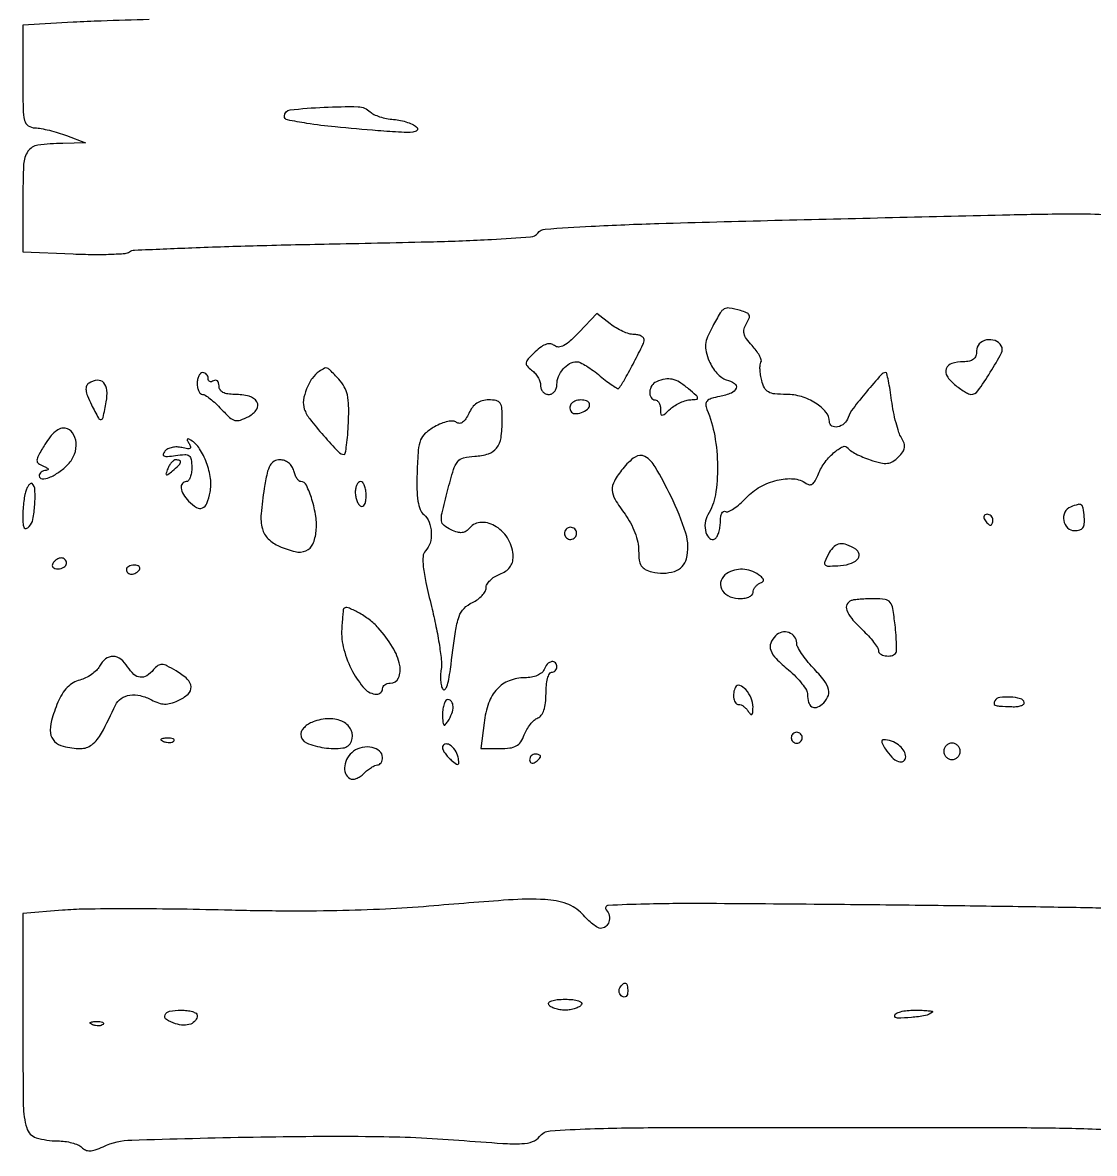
# Model space of a CAD drawing. Extents: x 0 to 5034, y 0 to 2560.
# Drawn here: x 0 to 196.6, y 1620.7 to 1828.2 of the extents above; entities that cross this region are included whole.
import ezdxf

# ---------------------------------------------------------------- set-up
doc = ezdxf.new("R2010")
doc.units = 0

msp = doc.modelspace()

# ---------------------------------------------------------------- linework, layer by layer
for points in [[(182.713321, 1833.406538, 0.000242), (143.320129, 1833.038825, 0.000822)], [(23.158536, 1828.805446, 0.00134), (14.371246, 1828.530633, 0.006069), (9.25, 1828.294479), (0, 1827.755361), (0, 1818.377681, 0.003879), (0.046287, 1812.411696, 0.054588), (0.312011, 1810.289868, 0.190916), (0.987078, 1809.325937, 0.138057), (2.25, 1808.923922, -0.037788), (3.354979, 1808.80262, -0.014469), (4.867188, 1808.474263, -0.014232), (6.495021, 1808.021614, -0.016981), (8, 1807.5), (11.5, 1806.152156), (7.331787, 1806.076078, 0.028175), (2.749113, 1805.733647, 0.211583), (0.935073, 1804.626597, 0.141696), (0.145248, 1802.277312, 0.010703), (0, 1795.492509), (0, 1786.198996), (9.25, 1785.79075, 0.00832), (12.871508, 1785.691258, 0.011764), (16.09731, 1785.732236, 0.008009), (18.767153, 1785.871855, 0.141631), (19.570631, 1786.164834, -0.148359), (20.507883, 1786.492664, -0.000679), (31.027891, 1786.919478, -0.00312), (43.028423, 1787.31505, -0.001956), (57.070631, 1787.635245, 0.001536), (75.357103, 1788.036852, 0.006986), (85.999467, 1788.452138, 0.00509), (93.172613, 1788.905747, 0.213267), (94.5, 1789.61986, -0.214438), (95.853526, 1790.344131, -0.003801), (104.296164, 1790.861905, -0.005987), (116.685934, 1791.378567, -0.001313), (138, 1791.955856, -0.000239), (181.101342, 1792.989456, -0.005399), (193.518961, 1793.147173, -0.016368), (199.86996, 1792.951307, -0.10912)], [(200.25, 1665.614063, 0.00852), (195.745556, 1665.76874, 0.000549), (182.620625, 1665.981202, 0.000802), (166.977213, 1666.192138, 0.000597), (149.713831, 1666.376587, 0.000956), (125.783511, 1666.557914, 0.006905), (114.260713, 1666.464073, 0.007608), (107.386583, 1666.208456, 0.616943), (107.049921, 1665.439849, -0.11671), (107.588477, 1664.353812, -0.133065), (107.546129, 1663.196981, -0.153303), (106.947032, 1662.331358, -0.166811), (105.981452, 1662, -0.148154), (105.492971, 1662.147989, -0.020153), (104.619187, 1662.783257, -0.021756), (103.621146, 1663.64535, -0.016797), (102.608507, 1664.666405, 0.121362), (99.795807, 1666.515577, 0.072694), (95.850764, 1667.294396, 0.030285), (89.139185, 1667.222081, 0.003716), (74.5, 1666.066747, -0.009866), (66.557547, 1665.538135, -0.006953), (57.612766, 1665.244468, -0.006335), (47.743776, 1665.182846, -0.004911), (37, 1665.357425, 0.003233), (27.85421, 1665.536749, 0.00354), (18.979688, 1665.590519, 0.003312), (11.38967, 1665.532493, 0.017663), (7.25, 1665.327034), (0, 1664.709926), (0, 1644.461952, 0.002845), (0.085239, 1629.481493, 0.069523), (0.706556, 1625.376147, 0.250509), (2.472637, 1623.590689, 0.075126), (6.381787, 1623, -0.032778), (7.699852, 1622.9135, -0.032498), (8.999182, 1622.655468, -0.034293), (10.101306, 1622.278494, -0.097121), (10.772874, 1621.827126, 0.092017), (11.489673, 1621.334755, 0.111556), (12.287697, 1621.176166, 0.076689), (13.300487, 1621.359522, 0.024612), (14.722874, 1621.92994, -0.10028), (19.973144, 1623.163212, -0.003091), (42.290384, 1623.71321, -0.006711), (64.271131, 1623.823873, -0.017695), (80, 1623.134915, 0.003005), (88.075466, 1622.543135, 0.02772), (91.583023, 1622.502041, 0.072067), (93.545463, 1622.874567, 0.14948), (94.794643, 1623.782009, -0.215841), (96.737618, 1624.843079, -0.010925), (104.116518, 1625.233336, -0.007176), (117.162628, 1625.450412, -0.000655), (149.638338, 1625.482107, -0.00055), (184.25574, 1625.432451, -0.008452), (196.191229, 1625.200409, -0.019188), (202.492219, 1624.728761, -0.208861)]]:
    msp.add_lwpolyline(points, format="xyb")
for points in [[(63.743272, 1811.856728, 0.087935), (64.397212, 1811.399697, 0.030284), (65.475318, 1810.976557, 0.028997), (66.745282, 1810.644855, 0.029759), (68.034153, 1810.465847, -0.032293), (69.324188, 1810.280014, -0.031007), (70.597643, 1809.928086, -0.032529), (71.678914, 1809.475187, -0.089118), (72.340881, 1808.982879, -0.420599), (72.318263, 1808.453569, -0.164262), (71.570883, 1808.132103, -0.034796), (69.463684, 1808.108879, -0.005021), (65.170471, 1808.403791, -0.004415), (57.288916, 1809.094846, -0.014478), (52.102517, 1809.747811, -0.0127), (48.553515, 1810.392131, -0.35537), (48, 1811.072565, -0.383001), (49.03063, 1812.220664, -0.014491), (55.262889, 1812.712462, -0.017227), (61.507146, 1812.808122, -0.193945)], [(102.055271, 1771.411441, -0.018061), (100.45099, 1769.829179, -0.060498), (99.252378, 1768.970724, -0.11084), (98.318175, 1768.7022, -0.190204), (97.558881, 1768.951133, 0.129773), (96.863811, 1769.273802, 0.122547), (96.083664, 1769.221171, 0.080464), (95.163661, 1768.751732, 0.029414), (94.034249, 1767.817281, 0.015052), (92.722328, 1766.519122, 0.141674), (92.360638, 1765.822844, 0.239159), (92.527184, 1765.225434, 0.049553), (93.365015, 1764.475045, -0.05763), (93.990563, 1763.896357, -0.046554), (94.519723, 1763.149023, -0.048204), (94.880751, 1762.355007, -0.082791), (95, 1761.639757, 0.090305), (95.113995, 1761.013734, 0.095457), (95.440625, 1760.481679, 0.099705), (95.927727, 1760.125683, 0.108517), (96.5, 1760, 0.119248), (97.07212, 1760.138416, 0.100665), (97.559375, 1760.52875, 0.092192), (97.886582, 1761.11252, 0.081935), (98, 1761.8, -0.097392), (98.293824, 1763.294154, -0.081044), (99.141607, 1764.676681, -0.085398), (100.334447, 1765.658373, -0.130284), (101.623275, 1766, -0.115903), (102.282853, 1765.845023, -0.020526), (103.403407, 1765.229073, -0.021247), (104.681695, 1764.380328, -0.017723), (105.96551, 1763.375568, 0.010708), (107.181339, 1762.396207, 0.017887), (108.249672, 1761.632052, 0.012211), (109.130377, 1761.079016, 0.384988), (109.361565, 1761.125568, 0.031549), (110.520203, 1762.917305, 0.007988), (112.167937, 1765.969874, 0.004194), (113.78721, 1769.152873, 0.116071), (114, 1770.05716, 0.189374), (113.858571, 1770.41718, 0.088762), (113.452115, 1770.723041, 0.068578), (112.84864, 1770.930488, 0.048578), (112.134859, 1771, -0.075359), (111.246585, 1771.134643, -0.030114), (110.092265, 1771.570551, -0.028959), (108.882881, 1772.198922, -0.032368), (107.800481, 1772.942301), (105.331245, 1774.884603)], [(126.590367, 1772.537943, 0.023124), (125.644204, 1770.567976, 0.07541), (125.285825, 1769.17019, 0.08658), (125.382351, 1767.837074, 0.036939), (125.944842, 1766.133162, 0.044616), (126.553075, 1764.970179, 0.041949), (127.36915, 1763.907519, 0.044787), (128.259087, 1763.09077, 0.09964), (129.081879, 1762.688839, -0.081528), (130.606196, 1762.010907, -0.353879), (130.88652, 1761.133896, -0.208935), (130.010045, 1760.252899, -0.044688), (127.891727, 1759.628345, 0.023714), (126.316215, 1759.234742, 0.124198), (125.555674, 1758.779509, 0.211777), (125.315869, 1758.15553, 0.08726), (125.521933, 1757.253345, -0.0561), (126.953659, 1752.394423, -0.041144), (127.471569, 1746.794691, -0.042269), (127.08077, 1741.558962, -0.100147), (125.715024, 1737.915289, 0.115311), (125.189415, 1736.373939, 0.095413), (125.347818, 1734.642211, 0.149661), (126.053194, 1733.562243, 0.322719), (126.992937, 1733.495635, 0.132083), (127.380247, 1733.907587, 0.045014), (127.704175, 1734.669579, 0.041014), (127.925657, 1735.615445, 0.037025), (128, 1736.618034, -0.035961), (128.06616, 1737.536723, -0.077105), (128.274042, 1738.214292, -0.148359), (128.580331, 1738.545609, -0.277737), (128.93291, 1738.541464, 0.250441), (129.471911, 1738.507577, 0.038622), (130.442221, 1739.044235, 0.035383), (131.583982, 1739.917886, 0.023835), (132.760947, 1741.062675, -0.077078), (135.295239, 1743.051367, -0.06943), (138.403648, 1744.267246, -0.075962), (141.433826, 1744.518079, -0.141004), (143.733427, 1743.680733, 0.125007), (144.337677, 1743.438937, 0.185032), (144.8867, 1743.569809, 0.115589), (145.391262, 1744.121611, 0.036357), (145.868664, 1745.14131, -0.063626), (147.042095, 1747.329311, -0.054578), (148.782643, 1749.280531, -0.069448), (150.458156, 1750.413772, -0.385917), (151.414651, 1750.138098, 0.112717), (151.862355, 1749.683776, 0.021612), (152.870408, 1749.099851, 0.022036), (154.131511, 1748.509613, 0.01873), (155.509324, 1747.996923, 0.020825), (157.444426, 1747.446483, 0.084709), (158.661268, 1747.365477, 0.115336), (159.635402, 1747.701539, 0.055943), (160.670929, 1748.528072, 0.041099), (161.457091, 1749.455309, 0.116665), (161.776301, 1750.234496, 0.126691), (161.699682, 1751.034314, 0.052725), (161.22155, 1752.01685, -0.060056), (160.74171, 1753.04066, -0.015599), (160.225593, 1754.788583, -0.015633), (159.758535, 1756.832476, -0.015378), (159.417187, 1758.912745, 0.006974), (159.130716, 1760.863175, 0.011417), (158.827404, 1762.505619, 0.005161), (158.530046, 1763.862298, 0.349441), (158.357073, 1764, 0.215211), (157.47577, 1763.602245, 0.006577), (154.806874, 1760.495483, 0.011076), (152.338811, 1757.408411, 0.081814), (151.456339, 1755.75, -0.134461), (150.714361, 1754.649152, -0.124825), (149.494408, 1754.041616, -0.187807), (148.455166, 1754.206781, -0.266529), (148, 1755, 0.17695), (147.362147, 1756.745923, 0.076524), (145.470054, 1758.397063, 0.067669), (142.863193, 1759.591419, 0.073755), (140.108408, 1760, -0.022073), (137.95993, 1760.094893, -0.106322), (136.797593, 1760.454607, -0.147569), (136.085081, 1761.195612, -0.056778), (135.577814, 1762.545989, -0.023593), (135.36967, 1763.579549, -0.027225), (135.272222, 1764.579847, -0.027871), (135.283231, 1765.423207, -0.121796), (135.434825, 1765.894545, 0.219991), (135.490118, 1766.351223, 0.043387), (135.160897, 1767.131399, 0.038627), (134.583389, 1768.045924, 0.027397), (133.805775, 1768.978101, -0.028376), (132.777102, 1770.216158, -0.097712), (132.33285, 1771.155556, -0.131184), (132.345084, 1772.032984, -0.070975), (132.785028, 1773.027382, 0.042127), (133.274661, 1773.981716, 0.208745), (133.261843, 1774.571268, 0.187619), (132.814427, 1775.00213, 0.033421), (131.694672, 1775.384183, 0.020637), (129.632143, 1775.846969, 0.173749), (128.706657, 1775.693235, 0.132552), (127.966382, 1774.97219, 0.010248)], [(175, 1768, -0.075243), (174.859354, 1767.07068, -0.147038), (174.444877, 1766.454836, -0.125037), (173.704714, 1766.108511, -0.04725), (172.559017, 1766, 0.075292), (170.466895, 1765.683164, 0.229308), (169.444602, 1764.728081, 0.238995), (169.581861, 1763.368765, 0.08025), (170.951675, 1761.838048, 0.01494), (171.875969, 1761.134258, 0.018657), (172.776044, 1760.539927, 0.017127), (173.554681, 1760.102312, 0.120016), (173.974783, 1760, 0.241613), (175.226537, 1760.642379, 0.016521), (177.513918, 1764.062485, 0.015988), (179.576421, 1767.62769, 0.267646), (179.536291, 1768.94128, 0.16708), (178.392915, 1769.877516, 0.140824), (176.82529, 1769.995642, 0.151202), (175.511581, 1769.269875, 0.19386)], [(32, 1762, 0.046012), (32.070596, 1761.234485, 0.065948), (32.281862, 1760.5875, 0.086009), (32.59296, 1760.15074, 0.197582), (32.959531, 1760, -0.145089), (33.475005, 1759.847204, -0.021377), (34.370574, 1759.209089, -0.022624), (35.389449, 1758.338515, -0.017706), (36.415654, 1757.307538, 0.01966), (37.949836, 1755.778216, 0.121719), (38.917701, 1755.246637, 0.152541), (39.913113, 1755.289212, 0.036492), (41.4438, 1755.969923, 0.116068), (42.925802, 1757.276306, 0.305018), (42.959642, 1758.624899, 0.190646), (41.520549, 1759.667577, 0.062641), (38.877555, 1760, -0.035744), (37.599305, 1760.091497, -0.088631), (36.711437, 1760.385446, -0.132183), (36.191303, 1760.879171, -0.138016), (36, 1761.559017, 0.066118), (35.926733, 1762.110654, 0.138808), (35.70625, 1762.478525, 0.191142), (35.379648, 1762.607943, 0.139169), (35, 1762.5, -0.082592), (34.6179, 1762.343488, -0.161196), (34.29375, 1762.3746, -0.182303), (34.078288, 1762.586039, -0.108972), (34, 1762.940983, 0.093332), (33.923877, 1763.345238, 0.09642), (33.70625, 1763.688914, 0.099167), (33.381556, 1763.918938, 0.105053), (33, 1764, 0.191087), (32.618118, 1763.848523, 0.088204), (32.29375, 1763.4125, 0.068025), (32.073693, 1762.765418, 0.048028)], [(54.399704, 1764.234687, 0.095011), (53.090875, 1762.944607, 0.056141), (52.053032, 1761.003502, 0.05711), (51.495431, 1758.946663, 0.122832), (51.648237, 1757.322442, 0.08187), (52.640884, 1755.512382, 0.013735), (55.175321, 1752.456934, 0.008851), (57.910242, 1749.447408, 0.206934), (58.946167, 1749.000416, 0.364841), (59.175464, 1749.193716, 0.008353), (59.410517, 1750.707947, 0.014691), (59.6138, 1752.584382, 0.00892), (59.74921, 1754.812703, 0.015238), (59.787389, 1757.896415, 0.050522), (59.546671, 1759.908813, 0.07198), (58.970036, 1761.423644, 0.060722), (57.960255, 1762.812286, 0.004604), (56.396347, 1764.460257, 0.105967), (55.860338, 1764.820086, 0.217106), (55.353511, 1764.795988, 0.028418)], [(12.145076, 1762.089662, 0.158685), (11.694505, 1761.557405, 0.125494), (11.590141, 1760.806212, 0.06879), (11.865789, 1759.722156, 0.019097), (12.590097, 1758.119852, 0.006524), (13.876524, 1755.62323, 0.330727), (14.34494, 1755.4009, 0.299543), (14.731657, 1755.781728, 0.005791), (15.313269, 1758.659547, 0.065498), (15.43359, 1760.767214, 0.169583), (14.835475, 1762.144287, 0.231717), (13.672067, 1762.595095, 0.117499)], [(116.25, 1762.337719, 0.161605), (115.406519, 1761.621525, 0.118456), (115.028666, 1760.444276, 0.152487), (115.266132, 1759.420317, 0.266094), (116, 1759, -0.162272), (116.381443, 1758.872857, -0.096243), (116.70625, 1758.513847, -0.077595), (116.925678, 1757.977971, -0.058509), (117, 1757.345012, 0.025779), (117.049016, 1756.394959, 0.38433), (117.276247, 1756.190025, 0.177905), (117.68138, 1756.338887, 0.007828), (118.828741, 1757.345012, -0.044138), (119.669943, 1757.980982, -0.034039), (120.684659, 1758.52362, -0.034956), (121.710782, 1758.901838, -0.066583), (122.578741, 1759.033269, 0.027481), (123.638194, 1759.109962, 0.440561), (123.822934, 1759.372252, 0.159685), (123.560613, 1759.816879, 0.006622), (122.139216, 1761.033269, 0.032146), (120.499971, 1762.229275, 0.087239), (119.175523, 1762.776818, 0.099857), (117.853019, 1762.801849, 0.050893)], [(81.821607, 1756.507816, -0.036302), (81.269395, 1755.497236, -0.091755), (80.697169, 1754.889934, -0.152629), (80.132148, 1754.696899, -0.17499), (79.593046, 1754.875659, 0.159353), (78.952318, 1755.109981, 0.058509), (77.979927, 1755.029743, 0.047628), (76.805479, 1754.673638, 0.031481), (75.536416, 1754.056656, 0.049024), (73.842863, 1752.864325, 0.123739), (72.981657, 1751.640404, 0.073449), (72.564137, 1749.775994, 0.009917), (72.347737, 1745.760365, 0.012382), (72.318528, 1742.599261, 0.034666), (72.506121, 1740.393098, 0.051207), (72.905202, 1738.871224, 0.130557), (73.561321, 1737.949108, -0.127194), (74.544858, 1736.586015, -0.081613), (74.952118, 1734.667249, -0.08161), (74.723961, 1732.718988, -0.127169), (73.870637, 1731.270637, 0.185772), (73.432729, 1730.284862, 0.039874), (73.487992, 1728.381006, 0.026123), (73.954574, 1725.507315, 0.007262), (74.985178, 1721.059987, -0.010088), (75.810359, 1717.405287, -0.012093), (76.433779, 1713.934071, -0.010855), (76.82261, 1711.00121, -0.074885), (76.765571, 1709.553996, 0.035269), (76.644396, 1708.535127, 0.032356), (76.662162, 1707.479196, 0.033916), (76.803659, 1706.538631, 0.084312), (77.064429, 1705.895751, 0.46617), (77.416627, 1705.844399, 0.121028), (77.789849, 1706.387302, 0.043235), (78.154344, 1707.679368, 0.015261), (78.457386, 1709.581105, -0.00405), (79.400979, 1716.496967, -0.044131), (80.046419, 1719.230074, -0.114078), (80.964169, 1720.736115, -0.092464), (82.516621, 1721.825619, 0.047671), (83.466597, 1722.373072, 0.051286), (84.270507, 1723.078937, 0.057339), (84.821109, 1723.829027, 0.130397), (85, 1724.503312, -0.135011), (85.181932, 1725.164799, -0.062397), (85.734375, 1725.874517, -0.055173), (86.543745, 1726.521696, -0.050279), (87.5, 1727, 0.054489), (88.594424, 1727.558951, 0.084332), (89.369669, 1728.280191, 0.091479), (89.822554, 1729.170092, 0.075716), (89.968197, 1730.225249, 0.126052), (89.126899, 1733.328215, 0.118645), (86.88424, 1735.727216, 0.148735), (84.181814, 1736.52653, 0.221086), (81.988548, 1735.486202, -0.075224), (81.320916, 1734.891238, -0.119778), (80.603188, 1734.6379, -0.096073), (79.735047, 1734.716819, -0.036344), (78.587899, 1735.141904, -0.062115), (77.282903, 1735.944874, -0.204017), (76.8145, 1736.817527, -0.081297), (76.918574, 1738.257914, -0.005287), (77.9379, 1742.335866, -0.009285), (79.023243, 1746.196083, -0.093628), (79.790592, 1747.672303, -0.168172), (80.880663, 1748.373299, -0.047096), (82.9147, 1748.668538, 0.061343), (85.434221, 1749.107657, 0.156078), (86.94336, 1750.15066, 0.128142), (87.7417, 1752.031048, 0.035645), (87.984687, 1755.25, 0.018346), (87.914508, 1757.401742, 0.130697), (87.580392, 1758.379707, 0.196764), (86.872356, 1758.856961, 0.051178), (85.478561, 1759, 0.064957), (84.29073, 1758.845031, 0.084886), (83.296173, 1758.390315, 0.08152), (82.48068, 1757.613867, 0.054984)], [(100.693853, 1758.36052, 0.096382), (100.487617, 1758.054641, 0.077371), (100.390517, 1757.668938, 0.075821), (100.414476, 1757.264427, 0.085976), (100.559212, 1756.904194, 0.251406), (101.292238, 1756.479983, 0.092338), (102.51342, 1756.667218, 0.089221), (103.616217, 1757.290262, 0.223243), (104, 1758.106989, 0.274485), (103.65045, 1758.695752, 0.106073), (102.704307, 1758.975921, 0.086873), (101.558862, 1758.864723, 0.129546)], [(4.040619, 1750.826395, 0.009306), (2.849349, 1748.782781, 0.110456), (2.589533, 1747.90937, 0.254789), (2.851212, 1747.33856, 0.066277), (3.76386, 1746.828509, -0.023842), (4.36357, 1746.557133, -0.132784), (4.622821, 1746.322006, -0.44897), (4.575932, 1746.155093, -0.09952), (4.25, 1746.070285, 0.074989), (3.772397, 1745.970549, 0.084668), (3.367188, 1745.736116, 0.094625), (3.095737, 1745.406332, 0.125652), (3, 1745.031385, 0.41176), (3.516934, 1744.510099, 0.098805), (4.842707, 1744.763128, 0.058193), (6.632025, 1745.744847, 0.045454), (8.315778, 1747.188896, 0.105363), (9.474517, 1749.032654, 0.108521), (9.764496, 1751.168535, 0.132373), (9.133464, 1752.927385, 0.196161), (7.776759, 1753.807955, 0.143312), (6.919453, 1753.725071, 0.073249), (5.977089, 1753.176333, 0.055999), (4.9999, 1752.199099, 0.031789)], [(30.501863, 1750.996985, -0.060103), (30.778668, 1750.398981, -0.353573), (30.663411, 1750.09849, -0.176187), (30.210321, 1750.017895, -0.020758), (29.19314, 1750.239242, 0.059991), (28.307219, 1750.360421, 0.056443), (27.398741, 1750.272329, 0.060693), (26.604523, 1749.999698, 0.106947), (26.061014, 1749.573517, 0.095945), (25.759652, 1749.023734, 0.394001), (25.907412, 1748.710305, 0.118134), (26.55648, 1748.615898, 0.013748), (28.024246, 1748.790251, -0.024215), (29.725111, 1748.956284, -0.171771), (30.507126, 1748.721786, -0.202254), (30.897045, 1748.071479, -0.035264), (31, 1746.613499, -0.036429), (30.926978, 1745.61258, -0.055003), (30.70625, 1744.767715, -0.072064), (30.38322, 1744.189293, -0.23351), (30, 1744, 0.229726), (29.278586, 1743.650078, 0.199327), (29.049162, 1742.834032, 0.108762), (29.462898, 1741.649755, 0.058221), (30.428571, 1740.428571, 0.055586), (31.893203, 1739.257829, 0.244337), (32.961067, 1739.167919, 0.206597), (33.773578, 1740.009122, 0.040821), (34.364134, 1742.070672, 0.085446), (34.431859, 1744.585966, 0.052499), (33.70114, 1747.466194, 0.053418), (32.426835, 1750.037596, 0.113076), (30.852603, 1751.591096, 0.028848), (30.364424, 1751.855193, 0.38663), (30.185635, 1751.799958, 0.25791), (30.179012, 1751.567511, 0.019312)], [(26.584097, 1746.358556, 0.012731), (26.264678, 1745.458284, 0.389672), (26.355597, 1745.258808, 0.27071), (26.617386, 1745.292701, 0.008807), (27.477108, 1745.981001, 0.017238), (28.562498, 1746.946872, 0.127361), (28.925, 1747.530548, 0.389178), (28.765008, 1747.870501, 0.097466), (28.106989, 1748, 0.148172), (27.719384, 1747.882557, 0.058677), (27.291272, 1747.517826, 0.05126), (26.891147, 1746.986565, 0.0442)], [(44.289953, 1742.75, 0.019891), (43.716365, 1738.112966, 0.084832), (43.955069, 1735.343022, 0.136743), (45.020517, 1733.512121, 0.089047), (47.059855, 1732.133799, 0.046526), (49.971346, 1731.156881, 0.155253), (51.956908, 1731.310667, 0.195415), (53.211741, 1732.530637, 0.07965), (53.822203, 1734.87677, 0.060251), (53.754305, 1737.61783, 0.038858), (53.05153, 1740.719777, 0.035291), (52.030451, 1743.344355, 0.290051), (50.995311, 1744, -0.199291), (50.666289, 1744.136567, -0.053259), (50.30348, 1744.5875, -0.045355), (49.966375, 1745.234295, -0.033521), (49.710251, 1746, 0.081569), (49.356786, 1746.794586, 0.080805), (48.766835, 1747.437335, 0.081585), (48.009078, 1747.855376, 0.085539), (47.169894, 1748, 0.125796), (46.112123, 1747.729594, 0.143091), (45.374151, 1746.992495, 0.071192), (44.82576, 1745.533772, 0.013651)], [(110.07258, 1746.365141, 0.03692), (108.542579, 1744.093382, 0.143461), (108.153521, 1742.460662, 0.122821), (108.679743, 1740.731822, 0.023941), (110.5, 1738, -0.036441), (111.502208, 1736.411296, -0.032908), (112.302087, 1734.639885, -0.034282), (112.827424, 1732.878239, -0.055375), (113, 1731.324772, 0.03173), (113.108653, 1729.614325, 0.108016), (113.481022, 1728.568558, 0.133151), (114.204572, 1727.896149, 0.059603), (115.427828, 1727.428758, 0.135925), (119.565379, 1727.529274, 0.262894), (121.780977, 1729.850315, 0.138456), (121.654392, 1734.510475, 0.039582), (118.936772, 1741.286147, 0.01489), (116.047092, 1746.699284, 0.133373), (114.160114, 1748.586629, 0.290572), (112.333918, 1748.503925, 0.073495)], [(0.623539, 1742.461341, 0.043441), (0.383359, 1741.62477, 0.015512), (0.183164, 1740.397769, 0.015256), (0.045773, 1739.031222, 0.017425), (0, 1737.718213, 0.015025), (0.045728, 1736.19687, 0.118244), (0.25, 1735.525814, 0.368256), (0.612174, 1735.400051, 0.103853), (1.153502, 1735.753502, 0.151279), (1.844458, 1737.064283, 0.029328), (2.185378, 1739.751419, 0.027955), (2.21678, 1742.443934, 0.187441), (1.687502, 1743.645832, 0.314613), (1.470462, 1743.684381, 0.101627), (1.193287, 1743.479563, 0.06016), (0.894214, 1743.053172, 0.031282)], [(61, 1742.059017, 0.046881), (61.074077, 1741.270704, 0.046318), (61.29375, 1740.50665, 0.050262), (61.616444, 1739.876024, 0.111412), (62, 1739.5, 0.253782), (62.384801, 1739.478234, 0.1651), (62.712684, 1739.794783, 0.083483), (62.931329, 1740.479336, 0.035659), (63, 1741.440983, 0.037227), (62.926934, 1742.420991, 0.055981), (62.70625, 1743.248289, 0.073461), (62.383082, 1743.813779, 0.230178), (62, 1744, 0.186414), (61.618213, 1743.852535, 0.089706), (61.29375, 1743.429836, 0.069539), (61.073784, 1742.801778, 0.049547)], [(192.25, 1739.337719, 0.186865), (191.209982, 1738.363005, 0.155493), (190.997401, 1736.852486, 0.159328), (191.697288, 1735.52342, 0.194938), (192.988798, 1735, 0.070533), (193.934672, 1735.134097, 0.169057), (194.504861, 1735.538251, 0.136287), (194.773833, 1736.278936, 0.040022), (194.770691, 1737.5, 0.01845), (194.57319, 1739.145265, 0.198671), (194.230542, 1739.705895, 0.231958), (193.624334, 1739.812519, 0.02545)], [(176.5, 1737, 0.029505), (176.768994, 1736.617226, 0.035638), (177.066025, 1736.29375, 0.038439), (177.34829, 1736.065539, 0.151918), (177.559017, 1736, 0.210953), (177.727648, 1736.07446, 0.081139), (177.870461, 1736.29375, 0.061769), (177.967655, 1736.617151, 0.042167), (178, 1737, 0.105053), (177.918938, 1737.381556, 0.099167), (177.688914, 1737.70625, 0.09642), (177.345238, 1737.923877, 0.093332), (176.940983, 1738, 0.108972), (176.586039, 1737.921712, 0.182303), (176.3746, 1737.70625, 0.161196), (176.343488, 1737.3821, 0.082592)], [(99.552786, 1735.08541, 0.099038), (99.401684, 1734.679226, 0.097945), (99.417584, 1734.244476, 0.097945), (99.597789, 1733.848514, 0.099038), (99.91459, 1733.552786, 0.099038), (100.320774, 1733.401684, 0.097945), (100.755524, 1733.417584, 0.097945), (101.151486, 1733.597789, 0.099038), (101.447214, 1733.91459, 0.099038), (101.598316, 1734.320774, 0.097945), (101.582416, 1734.755524, 0.097945), (101.402211, 1735.151486, 0.099038), (101.08541, 1735.447214, 0.099038), (100.679226, 1735.598316, 0.097945), (100.244476, 1735.582416, 0.097945), (99.848514, 1735.402211, 0.099038)], [(147.988715, 1730.978914, 0.012141), (147.144768, 1729.305554, 0.257094), (147.177264, 1728.768694, 0.256032), (147.648556, 1728.507691, 0.012053), (149.527627, 1728.544605, 0.057678), (151.641402, 1728.883502, 0.118744), (153.094252, 1729.697279, 0.247988), (153.441842, 1730.687253, 0.219478), (152.837132, 1731.609012, 0.050122), (151.223173, 1732.404473, 0.122354), (149.915539, 1732.554541, 0.149496), (148.855219, 1732.073342, 0.089381)], [(5.5, 1729, 0.139169), (5.392057, 1728.620352, 0.191142), (5.521475, 1728.29375, 0.138808), (5.889346, 1728.073267, 0.066118), (6.440983, 1728, 0.062283), (7.037096, 1728.074545, 0.080552), (7.542039, 1728.29375, 0.097988), (7.879982, 1728.618621, 0.153634), (8, 1729, 0.092995), (7.928382, 1729.381732, 0.096318), (7.723586, 1729.70625, 0.099231), (7.418051, 1729.923444, 0.105429), (7.059017, 1730, 0.089642), (6.653442, 1729.926698, 0.053229), (6.2129, 1729.70625, 0.051032), (5.806203, 1729.382515, 0.06081)], [(19, 1727.833333, 0.112153), (19.072214, 1727.515437, 0.100145), (19.276414, 1727.244792, 0.094392), (19.581686, 1727.063221, 0.087308), (19.940983, 1727, 0.076861), (20.339084, 1727.061561, 0.053298), (20.756842, 1727.244792, 0.05288), (21.130304, 1727.514519, 0.071639), (21.396994, 1727.833333, 0.16277), (21.471218, 1728.149103, 0.190804), (21.33303, 1728.421875, 0.124167), (20.976727, 1728.606344, 0.05773), (20.456011, 1728.666667, 0.055286), (19.899039, 1728.604892, 0.074868), (19.427703, 1728.421875, 0.094314), (19.111542, 1728.151276, 0.170324)], [(129.151607, 1727.11486, 0.16582), (128.136561, 1725.852675, 0.197467), (128.199168, 1724.336666, 0.16121), (129.375162, 1723.076501, 0.114679), (131.25, 1722.553778, 0.040601), (132.315419, 1722.59387, 0.063939), (133.201904, 1722.8169, 0.087345), (133.79481, 1723.179133, 0.215266), (134, 1723.633645, -0.093015), (134.093175, 1724.130173, -0.065368), (134.367188, 1724.629916, -0.063406), (134.772114, 1725.057031, -0.075129), (135.25, 1725.340536, 0.068328), (135.771084, 1725.64021, 0.274217), (135.901057, 1725.968314, 0.172412), (135.686265, 1726.36189, 0.02856), (135, 1726.908556, 0.069115), (133.588882, 1727.638792, 0.076214), (132.078784, 1727.925137, 0.077122), (130.567268, 1727.744906, 0.073189)], [(152, 1722.166667, 0.208951), (151.220258, 1721.463614, 0.198775), (151.185307, 1720.393887, 0.087525), (152.090212, 1718.864851, 0.024777), (154, 1716.849565, -0.015978), (155.148835, 1715.679203, -0.020818), (156.11875, 1714.533579, -0.01896), (156.83632, 1713.534771, -0.14732), (157, 1712.991302, 0.254955), (157.331283, 1712.383843, 0.101911), (158.244386, 1712.0306, 0.088888), (159.33338, 1712.042911, 0.150313), (160.133033, 1712.466367, 0.192679), (160.295414, 1712.84545, 0.009971), (160.30093, 1714.20093, 0.014635), (160.226458, 1715.849658, 0.010002), (160.0497, 1717.716367, 0.01246), (159.630391, 1720.706345, 0.127437), (159.127294, 1721.839744, 0.191908), (158.217719, 1722.360926, 0.035295), (156.25, 1722.5, 0.009284), (154.932411, 1722.475533, 0.010284), (153.660938, 1722.402083, 0.009721), (152.580752, 1722.2962, 0.051194)], [(58.863756, 1720.65638, 0.154815), (58.80422, 1720.519213, 0.001781), (58.705009, 1719.517812, 0.005241), (58.606091, 1718.352805, 0.003371), (58.514663, 1717, 0.081838), (58.906431, 1713.194013, 0.056303), (60.51168, 1709.155923, 0.059585), (62.726888, 1705.985693, 0.213633), (64.928571, 1705, 0.09221), (65.337584, 1705.076077, 0.096076), (65.685268, 1705.29375, 0.099376), (65.917947, 1705.618459, 0.106313), (66, 1706, -0.140362), (66.109202, 1706.381338, -0.099913), (66.416146, 1706.70625, -0.085122), (66.8752, 1706.925077, -0.068857), (67.416667, 1707, 0.294445), (68.941024, 1707.982893, 0.161171), (69.185097, 1710.28137, 0.083558), (67.841198, 1713.640898, 0.047367), (65.210811, 1717.159661, 0.045895), (63.562487, 1718.672266, 0.03682), (61.543722, 1719.986706, 0.03357), (59.676923, 1720.857439, 0.315763)], [(138.121855, 1715.721855, 0.105224), (137.240985, 1714.364729, 0.183879), (137.237877, 1713.041999, 0.105541), (138.213599, 1711.525248, 0.023464), (140.5, 1709.42947, -0.024628), (141.839799, 1708.195621, -0.029265), (142.971875, 1706.901696, -0.030227), (143.779109, 1705.721344, -0.135673), (144, 1704.92227, 0.063412), (144.182854, 1703.48628, 0.183135), (144.75237, 1702.681009, 0.229144), (145.609881, 1702.558011, 0.096467), (146.657991, 1703.131121, 0.107234), (147.682096, 1704.438689, 0.174994), (147.827117, 1705.824186, 0.104704), (147.013112, 1707.505706, 0.025816), (145, 1709.842584, -0.020464), (143.851524, 1711.147278, -0.024278), (142.88125, 1712.471524, -0.02415), (142.182681, 1713.648895, -0.122408), (142, 1714.38391, 0.163928), (141.610405, 1715.540283, 0.148235), (140.585217, 1716.282339, 0.139548), (139.269519, 1716.35465, 0.141686)], [(14.061561, 1710.115028, -0.074977), (13.48736, 1709.345538, -0.041665), (12.587611, 1708.592648, -0.040431), (11.526909, 1707.967358, -0.051532), (10.46048, 1707.579437, 0.074), (9.250867, 1707.077071, 0.062833), (8.163016, 1706.220748, 0.055938), (7.2183, 1705.02011, 0.039803), (6.434102, 1703.496527, 0.029437), (5.255801, 1700.132613, 0.100284), (5.075437, 1697.82982, 0.170401), (5.819, 1696.326372, 0.132781), (7.420905, 1695.430496, 0.058171), (10.605638, 1695.015125, 0.171985), (12.664017, 1695.713636, 0.103224), (14.441069, 1697.835102, 0.014331), (17.018715, 1703, -0.136622), (18.042788, 1704.201595, -0.113712), (19.614768, 1704.805849, -0.093597), (21.558672, 1704.716127, -0.064746), (23.622894, 1703.934229, 0.041208), (24.900357, 1703.380482, 0.075643), (26.014492, 1703.182738, 0.074439), (27.149068, 1703.324087, 0.038764), (28.491457, 1703.814154, 0.073607), (30.330381, 1705.004493, 0.233737), (30.871973, 1706.321535, 0.193115), (30.182986, 1707.745583, 0.051314), (28.113649, 1709.273794, 0.016445), (26.439472, 1710.189873, 0.104259), (25.50666, 1710.438043, 0.170466), (24.779513, 1710.224665, 0.063825), (23.991204, 1709.489402, -0.075439), (22.743004, 1708.378017, -0.172627), (21.534488, 1708.088664, -0.162619), (20.364421, 1708.624283, -0.065302), (19.232073, 1710, 0.086211), (17.969636, 1711.409984, 0.163), (16.549638, 1711.920935, 0.175434), (15.182956, 1711.460298, 0.102097)], [(95.638374, 1709.5, -0.134811), (95.203846, 1708.909526, -0.065868), (94.394181, 1708.427669, -0.056307), (93.332369, 1708.107584, -0.045104), (92.142169, 1708, 0.091943), (89.250651, 1707.463759, 0.116818), (87.015671, 1705.936951, 0.10028), (85.475941, 1703.362464, 0.054057), (84.625913, 1699.75), (84.038261, 1695), (87.543881, 1695, 0.030911), (89.382465, 1695.113772, 0.098086), (90.547011, 1695.498591, 0.118085), (91.354665, 1696.250665, 0.055711), (92.009743, 1697.525626, -0.040033), (92.489057, 1698.53498, -0.037352), (93.132947, 1699.480124, -0.039567), (93.83558, 1700.231632, -0.093646), (94.484992, 1700.632615, 0.144962), (95.139132, 1701.134373, 0.075662), (95.615376, 1702.054725, 0.054846), (95.907191, 1703.378969, 0.026835), (96, 1705.106989, -0.024256), (96.072418, 1706.598887, -0.038627), (96.29375, 1707.856428, -0.045489), (96.613177, 1708.752731, -0.292306), (97, 1709, 0.099038), (97.381638, 1709.076342, 0.097945), (97.70625, 1709.29375, 0.097945), (97.923658, 1709.618362, 0.099038), (98, 1710, 0.184622), (97.714744, 1710.746209, 0.268478), (97.061151, 1710.959868, 0.159188), (96.24045, 1710.485198, 0.091327)], [(130.774162, 1706.298558, 0.082549), (130.445403, 1705.248928, 0.082092), (130.472957, 1704.147278, 0.109531), (130.819876, 1703.342527, 0.266411), (131.388197, 1703.08541, -0.126362), (131.789501, 1703.02249, -0.054428), (132.264142, 1702.753454, -0.049077), (132.733254, 1702.339942, -0.046351), (133.122884, 1701.83541, 0.041152), (133.528688, 1701.298507, 0.418271), (133.780684, 1701.286147, 0.191347), (133.945456, 1701.627803, 0.016013), (133.984687, 1702.627555, 0.105886), (133.649245, 1704.250742, 0.076099), (132.652385, 1705.817413, 0.120757), (131.545825, 1706.593881, 0.386152)], [(77.015313, 1701.25, 0.011096), (77.054211, 1699.849063, 0.155556), (77.228862, 1699.383071, 0.461139), (77.512621, 1699.371881, 0.043106), (78, 1700, 0.05437), (78.711128, 1701.417104, 0.089354), (78.948307, 1702.7337, 0.147327), (78.676305, 1703.636788, 0.251537), (78, 1704, 0.242407), (77.617555, 1703.80301, 0.069028), (77.298248, 1703.192188, 0.052836), (77.082357, 1702.303322, 0.03458)], [(178.367878, 1703.786222, 0.128551), (178.209012, 1703.268761, 0.331154), (178.41636, 1702.963984, 0.069297), (179.180848, 1702.812633, 0.004275), (181.5, 1702.7, 0.033462), (182.440512, 1702.725326, 0.060493), (183.192187, 1702.889205, 0.094945), (183.651489, 1703.155131, 0.290834), (183.75, 1703.484527, 0.26794), (183.052136, 1704.163613, 0.048083), (181.186312, 1704.449591, 0.04802), (179.270156, 1704.372963, 0.223957)], [(53.25, 1699.912405, 0.051258), (52.389402, 1699.482978, 0.055842), (51.660938, 1698.897705, 0.063037), (51.164115, 1698.252897, 0.133429), (51, 1697.648856, 0.29931), (52.040075, 1696.067054, 0.067041), (55.305693, 1695.150527, 0.06581), (58.742308, 1695.121969, 0.2771), (60.300491, 1696.340684, 0.196491), (60.256808, 1698.35984, 0.174803), (58.809403, 1699.89563, 0.12314), (56.217914, 1700.48565, 0.085009)], [(141, 1697, 0.099038), (141.076342, 1696.618362, 0.097945), (141.29375, 1696.29375, 0.097945), (141.618362, 1696.076342, 0.099038), (142, 1696, 0.099038), (142.381638, 1696.076342, 0.097945), (142.70625, 1696.29375, 0.097945), (142.923658, 1696.618362, 0.099038), (143, 1697, 0.099038), (142.923658, 1697.381638, 0.097945), (142.70625, 1697.70625, 0.097945), (142.381638, 1697.923658, 0.099038), (142, 1698, 0.099038), (141.618362, 1697.923658, 0.097945), (141.29375, 1697.70625, 0.097945), (141.076342, 1697.381638, 0.099038)], [(25.8125, 1696.316886, 0.051402), (26.359369, 1696.160852, 0.05415), (26.916927, 1696.123424, 0.060344), (27.402231, 1696.202593, 0.126455), (27.729167, 1696.395833, 0.296942), (27.77538, 1696.614691, 0.208169), (27.592839, 1696.799335, 0.077125), (27.112848, 1696.910055, 0.028489), (26.416667, 1696.921053, 0.018894), (25.670344, 1696.862007, 0.168741), (25.37858, 1696.720685, 0.470617), (25.395823, 1696.538436, 0.054073)], [(77, 1695.205778, 0.116765), (77.109064, 1694.745124, 0.036772), (77.474506, 1694.133345, 0.034459), (77.99716, 1693.488169, 0.03209), (78.615339, 1692.904277, 0.012546), (79.547973, 1692.168979, 0.269635), (79.882946, 1692.130014, 0.332895), (80.033766, 1692.395182, 0.016462), (79.865339, 1693.448966, 0.105689), (79.31948, 1694.732852, 0.1024), (78.291429, 1695.698491, 0.220261), (77.429815, 1695.799252, 0.324084)], [(158.279994, 1694.923267, 0.054353), (159.451826, 1693.434535, 0.106265), (160.705812, 1692.606471, 0.244189), (161.586331, 1692.701159, 0.251263), (162, 1693.472368, 0.129765), (161.723594, 1694.519461, 0.087371), (160.931891, 1695.477785, 0.075827), (159.738171, 1696.217332, 0.063215), (158.301506, 1696.625836, 0.094478), (157.792951, 1696.606692, 0.345919), (157.603825, 1696.372194, 0.127334), (157.724776, 1695.879374, 0.016069)], [(169, 1694.5, 0.099038), (169.114514, 1693.927543, 0.097945), (169.440625, 1693.440625, 0.097945), (169.927543, 1693.114514, 0.099038), (170.5, 1693, 0.099038), (171.072457, 1693.114514, 0.097945), (171.559375, 1693.440625, 0.097945), (171.885486, 1693.927543, 0.099038), (172, 1694.5, 0.099038), (171.885486, 1695.072457, 0.097945), (171.559375, 1695.559375, 0.097945), (171.072457, 1695.885486, 0.099038), (170.5, 1696, 0.099038), (169.927543, 1695.885486, 0.097945), (169.440625, 1695.559375, 0.097945), (169.114514, 1695.072457, 0.099038)], [(60.671041, 1694.50141, 0.097577), (59.583598, 1693.322085, 0.105035), (59.060516, 1691.848255, 0.122417), (59.216349, 1690.461185, 0.166956), (60.007671, 1689.495259, 0.157085), (60.508275, 1689.371718, 0.070398), (61.178692, 1689.514778, 0.059573), (61.906229, 1689.884165, 0.049186), (62.579099, 1690.436242, -0.026996), (63.245974, 1691.034747, -0.029282), (63.956271, 1691.540646, -0.030558), (64.610384, 1691.897349, -0.109977), (65.071429, 1692, 0.147244), (65.42554, 1692.106593, 0.099037), (65.727232, 1692.406365, 0.082752), (65.930616, 1692.854516, 0.065319), (66, 1693.383369, 0.217706), (65.475651, 1694.530552, 0.127318), (64.096065, 1695.214202, 0.102507), (62.292149, 1695.21872, 0.107809)], [(93, 1692.940983, 0.108972), (93.078288, 1692.586039, 0.182303), (93.29375, 1692.3746, 0.161196), (93.6179, 1692.343488, 0.082592), (94, 1692.5, 0.029505), (94.382774, 1692.768994, 0.035638), (94.70625, 1693.066025, 0.038439), (94.934461, 1693.34829, 0.151918), (95, 1693.559017, 0.210953), (94.92554, 1693.727648, 0.081139), (94.70625, 1693.870461, 0.061769), (94.382849, 1693.967655, 0.042167), (94, 1694, 0.105053), (93.618444, 1693.918938, 0.099167), (93.29375, 1693.688914, 0.09642), (93.076123, 1693.345238, 0.093332)], [(111, 1650.440983, -0.067432), (110.925389, 1649.890269, -0.140899), (110.701458, 1649.524436, -0.190788), (110.36964, 1649.397824, -0.136093), (109.983688, 1649.510081, -0.090427), (109.639411, 1649.820631, -0.095498), (109.434921, 1650.22714, -0.099685), (109.401101, 1650.665803, -0.108373), (109.542705, 1651.069098, -0.050477), (110.13314, 1651.838655, -0.315493), (110.592818, 1651.933879, -0.25701), (110.914842, 1651.519563, -0.039415)], [(102.5, 1648, -0.128561), (102.096789, 1647.615613, -0.04604), (101.363811, 1647.29375, -0.041947), (100.457084, 1647.073871, -0.038534), (99.5, 1647, -0.038534), (98.542916, 1647.073871, -0.041947), (97.636189, 1647.29375, -0.04604), (96.903211, 1647.615613, -0.128561), (96.5, 1648, -0.340586), (96.541137, 1648.398153, -0.123006), (97.052786, 1648.723607, -0.057972), (98.066456, 1648.93536, -0.022534), (99.5, 1649, -0.022534), (100.933544, 1648.93536, -0.057972), (101.947214, 1648.723607, -0.123006), (102.458863, 1648.398153, -0.340586)], [(32, 1646.059017, -0.166976), (31.672576, 1645.105902, -0.135501), (30.800715, 1644.457259, -0.102683), (29.497191, 1644.23937, -0.067177), (27.991051, 1644.50284, -0.06476), (26.366258, 1645.261163, -0.36185), (26.094122, 1646.109546, -0.254433), (26.937107, 1646.803197, -0.047593), (29, 1647, -0.029721), (30.149368, 1646.931618, -0.046306), (31.11875, 1646.723586, -0.058564), (31.794396, 1646.421102, -0.264112)], [(166.916667, 1646.64364, -0.129577), (165.616398, 1646.015822, -0.025731), (163.036527, 1645.650537, -0.020793), (160.498431, 1645.529572, -0.415985), (160, 1646.025, -0.287663), (160.236329, 1646.401783, -0.047661), (161.077083, 1646.713594, -0.039878), (162.261565, 1646.929356, -0.025123), (163.666667, 1647, -0.009135), (165.044964, 1646.974815, -0.01817), (166.133854, 1646.895319, -0.020249), (166.879845, 1646.782799, -0.628293)], [(14.729167, 1644.395833, -0.126455), (14.402231, 1644.202593, -0.060344), (13.916927, 1644.123424, -0.05415), (13.359369, 1644.160852, -0.051402), (12.8125, 1644.316886, -0.054073), (12.395823, 1644.538436, -0.470617), (12.37858, 1644.720685, -0.168741), (12.670344, 1644.862007, -0.018894), (13.416667, 1644.921053, -0.028489), (14.112848, 1644.910055, -0.077125), (14.592839, 1644.799335, -0.208169), (14.77538, 1644.614691, -0.296942)]]:
    msp.add_lwpolyline(points, format="xyb", close=True)

doc.saveas('drawing.dxf')
